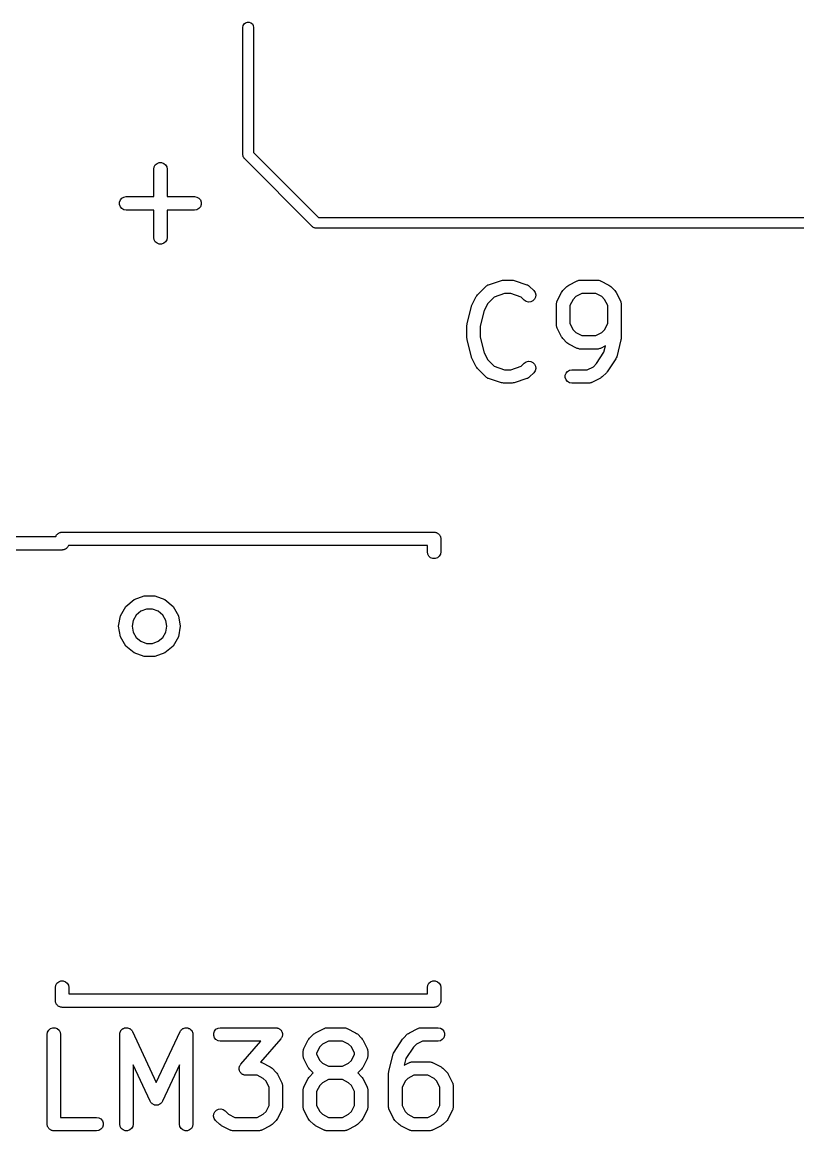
# Model space of a CAD drawing. Extents: x 10 to 287, y -200 to -10.
# Drawn here: x 147.85 to 156.5, y -128.74 to -116.38 of the extents above; entities that cross this region are included whole.
import ezdxf

# ---------------------------------------------------------------- set-up
doc = ezdxf.new("R2010")
doc.units = 0
doc.header["$MEASUREMENT"] = 0
doc.layers.add('BLACK', color=7, linetype='CONTINUOUS')

msp = doc.modelspace()

# ---------------------------------------------------------------- linework, layer by layer
at = {"layer": 'Black'}
for p, q in [((150.31, -116.436), (150.314, -116.415)), ((150.31, -117.856), (150.31, -116.436)), ((150.314, -116.415), (150.324, -116.397)), ((150.324, -116.397), (150.34, -116.384)), ((150.34, -116.384), (150.36, -116.377)), ((150.36, -116.377), (150.38, -116.377)), ((150.38, -116.377), (150.4, -116.384)), ((150.4, -116.384), (150.416, -116.397)), ((150.416, -116.397), (150.426, -116.415)), ((150.426, -116.415), (150.43, -116.436)), ((150.43, -116.436), (150.43, -117.831)), ((149.333, -117.968), (149.353, -117.952)), ((149.353, -117.952), (149.377, -117.943)), ((149.377, -117.943), (149.403, -117.943)), ((149.403, -117.943), (149.428, -117.952)), ((149.428, -117.952), (149.447, -117.968)), ((150.31, -117.859), (150.31, -117.856)), ((150.31, -117.861), (150.31, -117.859)), ((150.312, -117.869), (150.31, -117.861)), ((150.314, -117.877), (150.312, -117.869)), ((150.315, -117.879), (150.314, -117.877)), ((150.316, -117.881), (150.315, -117.879)), ((150.32, -117.888), (150.316, -117.881)), ((150.324, -117.895), (150.32, -117.888)), ((150.326, -117.896), (150.324, -117.895)), ((150.328, -117.898), (150.326, -117.896)), ((151.088, -118.658), (150.328, -117.898)), ((150.43, -117.831), (151.155, -118.556)), ((149.315, -118.016), (149.32, -117.991)), ((149.315, -118.322), (149.315, -118.016)), ((149.32, -117.991), (149.333, -117.968)), ((149.447, -117.968), (149.46, -117.991)), ((149.46, -117.991), (149.465, -118.016)), ((149.465, -118.016), (149.465, -118.322)), ((148.983, -118.327), (149.009, -118.322)), ((149.009, -118.322), (149.315, -118.322)), ((149.465, -118.322), (149.771, -118.322)), ((149.771, -118.322), (149.797, -118.327)), ((148.935, -118.384), (148.944, -118.36)), ((148.935, -118.41), (148.935, -118.384)), ((148.944, -118.435), (148.935, -118.41)), ((148.944, -118.36), (148.961, -118.34)), ((148.961, -118.455), (148.944, -118.435)), ((148.961, -118.34), (148.983, -118.327)), ((149.797, -118.327), (149.819, -118.34)), ((149.819, -118.34), (149.836, -118.36)), ((149.836, -118.435), (149.819, -118.455)), ((149.836, -118.36), (149.845, -118.384)), ((149.845, -118.41), (149.836, -118.435)), ((149.845, -118.384), (149.845, -118.41)), ((148.983, -118.468), (148.961, -118.455)), ((149.009, -118.472), (148.983, -118.468)), ((149.315, -118.472), (149.009, -118.472)), ((149.315, -118.778), (149.315, -118.472)), ((149.771, -118.472), (149.465, -118.472)), ((149.465, -118.472), (149.465, -118.778)), ((149.797, -118.468), (149.771, -118.472)), ((149.819, -118.455), (149.797, -118.468)), ((151.155, -118.556), (156.91, -118.556)), ((151.09, -118.66), (151.088, -118.658)), ((151.091, -118.662), (151.09, -118.66)), ((151.098, -118.666), (151.091, -118.662)), ((151.105, -118.67), (151.098, -118.666)), ((151.107, -118.671), (151.105, -118.67)), ((151.109, -118.672), (151.107, -118.671)), ((151.117, -118.674), (151.109, -118.672)), ((151.125, -118.676), (151.117, -118.674)), ((151.127, -118.676), (151.125, -118.676)), ((151.13, -118.676), (151.127, -118.676)), ((156.97, -118.676), (151.13, -118.676)), ((149.32, -118.804), (149.315, -118.778)), ((149.333, -118.827), (149.32, -118.804)), ((149.46, -118.804), (149.447, -118.827)), ((149.465, -118.778), (149.46, -118.804)), ((149.353, -118.843), (149.333, -118.827)), ((149.377, -118.852), (149.353, -118.843)), ((149.403, -118.852), (149.377, -118.852)), ((149.428, -118.843), (149.403, -118.852)), ((149.447, -118.827), (149.428, -118.843)), ((153.036, -119.313), (153.043, -119.308)), ((153.043, -119.308), (153.047, -119.307)), ((153.047, -119.307), (153.051, -119.305)), ((153.051, -119.305), (153.194, -119.257)), ((153.194, -119.257), (153.206, -119.255)), ((153.206, -119.255), (153.218, -119.253)), ((153.218, -119.253), (153.313, -119.253)), ((153.313, -119.253), (153.325, -119.255)), ((153.325, -119.255), (153.337, -119.257)), ((153.337, -119.257), (153.479, -119.305)), ((153.479, -119.305), (153.483, -119.307)), ((153.483, -119.307), (153.487, -119.308)), ((153.487, -119.308), (153.495, -119.313)), ((153.936, -119.316), (153.946, -119.309)), ((153.946, -119.309), (154.041, -119.261)), ((154.041, -119.261), (154.045, -119.26)), ((154.045, -119.26), (154.049, -119.258)), ((154.049, -119.258), (154.058, -119.256)), ((154.058, -119.256), (154.066, -119.254)), ((154.066, -119.254), (154.071, -119.254)), ((154.071, -119.254), (154.075, -119.253)), ((154.075, -119.253), (154.265, -119.253)), ((154.265, -119.253), (154.269, -119.254)), ((154.269, -119.254), (154.274, -119.254)), ((154.274, -119.254), (154.282, -119.256)), ((154.282, -119.256), (154.291, -119.258)), ((154.291, -119.258), (154.295, -119.26)), ((154.295, -119.26), (154.299, -119.261)), ((154.299, -119.261), (154.394, -119.309)), ((154.394, -119.309), (154.404, -119.316)), ((152.912, -119.438), (152.92, -119.428)), ((152.92, -119.428), (152.926, -119.418)), ((152.926, -119.418), (153.022, -119.323)), ((153.022, -119.323), (153.025, -119.32)), ((153.025, -119.32), (153.028, -119.317)), ((153.028, -119.317), (153.036, -119.313)), ((153.23, -119.403), (153.115, -119.442)), ((153.301, -119.403), (153.23, -119.403)), ((153.415, -119.442), (153.301, -119.403)), ((153.495, -119.313), (153.502, -119.317)), ((153.502, -119.317), (153.505, -119.32)), ((153.505, -119.32), (153.509, -119.323)), ((153.509, -119.323), (153.556, -119.371)), ((153.556, -119.371), (153.571, -119.392)), ((153.571, -119.392), (153.578, -119.417)), ((153.578, -119.417), (153.576, -119.443)), ((153.817, -119.485), (153.865, -119.39)), ((153.865, -119.39), (153.872, -119.38)), ((153.872, -119.38), (153.879, -119.371)), ((153.879, -119.371), (153.926, -119.323)), ((153.926, -119.323), (153.936, -119.316)), ((154.092, -119.403), (154.024, -119.438)), ((154.248, -119.403), (154.092, -119.403)), ((154.316, -119.438), (154.248, -119.403)), ((154.404, -119.316), (154.414, -119.323)), ((154.414, -119.323), (154.461, -119.371)), ((154.461, -119.371), (154.468, -119.38)), ((154.468, -119.38), (154.475, -119.39)), ((154.475, -119.39), (154.523, -119.485)), ((152.812, -119.739), (152.859, -119.548)), ((152.859, -119.548), (152.862, -119.541)), ((152.862, -119.541), (152.865, -119.533)), ((152.865, -119.533), (152.912, -119.438)), ((153.041, -119.516), (153.003, -119.593)), ((153.115, -119.442), (153.041, -119.516)), ((153.45, -119.477), (153.415, -119.442)), ((153.472, -119.492), (153.45, -119.477)), ((153.497, -119.498), (153.472, -119.492)), ((153.523, -119.496), (153.497, -119.498)), ((153.546, -119.485), (153.523, -119.496)), ((153.565, -119.467), (153.546, -119.485)), ((153.576, -119.443), (153.565, -119.467)), ((153.809, -119.519), (153.81, -119.515)), ((153.809, -119.757), (153.809, -119.519)), ((153.81, -119.51), (153.812, -119.502)), ((153.81, -119.515), (153.81, -119.51)), ((153.812, -119.502), (153.814, -119.493)), ((153.814, -119.493), (153.816, -119.489)), ((153.816, -119.489), (153.817, -119.485)), ((153.994, -119.468), (153.959, -119.537)), ((153.959, -119.537), (153.959, -119.739)), ((154.024, -119.438), (153.994, -119.468)), ((154.346, -119.468), (154.316, -119.438)), ((154.381, -119.537), (154.346, -119.468)), ((154.381, -119.739), (154.381, -119.537)), ((154.523, -119.485), (154.524, -119.489)), ((154.524, -119.489), (154.526, -119.493)), ((154.526, -119.493), (154.528, -119.502)), ((154.528, -119.502), (154.53, -119.51)), ((154.53, -119.51), (154.53, -119.515)), ((154.53, -119.515), (154.531, -119.519)), ((154.531, -119.519), (154.531, -119.9)), ((153.003, -119.593), (152.959, -119.766)), ((152.809, -119.757), (152.811, -119.748)), ((152.809, -119.9), (152.809, -119.757)), ((152.811, -119.748), (152.812, -119.739)), ((152.959, -119.766), (152.959, -119.891)), ((153.81, -119.761), (153.809, -119.757)), ((153.81, -119.766), (153.81, -119.761)), ((153.812, -119.774), (153.81, -119.766)), ((153.814, -119.783), (153.812, -119.774)), ((153.816, -119.786), (153.814, -119.783)), ((153.817, -119.79), (153.816, -119.786)), ((153.865, -119.886), (153.817, -119.79)), ((153.959, -119.739), (153.994, -119.808)), ((154.346, -119.808), (154.381, -119.739)), ((152.811, -119.909), (152.809, -119.9)), ((152.812, -119.918), (152.811, -119.909)), ((152.859, -120.108), (152.812, -119.918)), ((152.959, -119.891), (153.003, -120.064)), ((153.872, -119.895), (153.865, -119.886)), ((153.879, -119.905), (153.872, -119.895)), ((153.926, -119.953), (153.879, -119.905)), ((153.994, -119.808), (154.024, -119.838)), ((154.024, -119.838), (154.092, -119.872)), ((154.092, -119.872), (154.248, -119.872)), ((154.248, -119.872), (154.316, -119.838)), ((154.316, -119.838), (154.346, -119.808)), ((154.528, -119.918), (154.481, -120.108)), ((154.529, -119.909), (154.528, -119.918)), ((154.531, -119.9), (154.529, -119.909)), ((153.936, -119.96), (153.926, -119.953)), ((153.946, -119.967), (153.936, -119.96)), ((154.041, -120.015), (153.946, -119.967)), ((154.045, -120.016), (154.041, -120.015)), ((154.049, -120.018), (154.045, -120.016)), ((154.058, -120.019), (154.049, -120.018)), ((154.066, -120.022), (154.058, -120.019)), ((154.071, -120.022), (154.066, -120.022)), ((154.075, -120.022), (154.071, -120.022)), ((154.265, -120.022), (154.075, -120.022)), ((154.269, -120.022), (154.265, -120.022)), ((154.274, -120.022), (154.269, -120.022)), ((154.282, -120.019), (154.274, -120.022)), ((154.291, -120.018), (154.282, -120.019)), ((154.295, -120.016), (154.291, -120.018)), ((154.299, -120.015), (154.295, -120.016)), ((154.357, -119.985), (154.299, -120.015)), ((154.338, -120.059), (154.357, -119.985)), ((152.862, -120.116), (152.859, -120.108)), ((152.865, -120.124), (152.862, -120.116)), ((152.912, -120.219), (152.865, -120.124)), ((153.003, -120.064), (153.041, -120.141)), ((153.041, -120.141), (153.115, -120.215)), ((153.45, -120.18), (153.472, -120.165)), ((153.472, -120.165), (153.497, -120.158)), ((153.497, -120.158), (153.523, -120.161)), ((153.523, -120.161), (153.546, -120.172)), ((153.546, -120.172), (153.565, -120.19)), ((154.255, -120.185), (154.338, -120.059)), ((154.47, -120.132), (154.375, -120.275)), ((154.476, -120.12), (154.47, -120.132)), ((154.481, -120.108), (154.476, -120.12)), ((152.92, -120.229), (152.912, -120.219)), ((152.926, -120.239), (152.92, -120.229)), ((153.022, -120.334), (152.926, -120.239)), ((153.115, -120.215), (153.23, -120.253)), ((153.23, -120.253), (153.301, -120.253)), ((153.301, -120.253), (153.415, -120.215)), ((153.415, -120.215), (153.45, -120.18)), ((153.556, -120.286), (153.509, -120.334)), ((153.571, -120.265), (153.556, -120.286)), ((153.565, -120.19), (153.576, -120.214)), ((153.578, -120.24), (153.571, -120.265)), ((153.576, -120.214), (153.578, -120.24)), ((153.906, -120.315), (153.915, -120.291)), ((153.915, -120.291), (153.931, -120.271)), ((153.931, -120.271), (153.954, -120.258)), ((153.954, -120.258), (153.98, -120.253)), ((153.98, -120.253), (154.152, -120.253)), ((154.152, -120.253), (154.221, -120.219)), ((154.221, -120.219), (154.255, -120.185)), ((154.366, -120.286), (154.318, -120.334)), ((154.37, -120.28), (154.366, -120.286)), ((154.375, -120.275), (154.37, -120.28)), ((153.025, -120.336), (153.022, -120.334)), ((153.028, -120.34), (153.025, -120.336)), ((153.036, -120.344), (153.028, -120.34)), ((153.043, -120.349), (153.036, -120.344)), ((153.047, -120.35), (153.043, -120.349)), ((153.051, -120.352), (153.047, -120.35)), ((153.194, -120.4), (153.051, -120.352)), ((153.206, -120.401), (153.194, -120.4)), ((153.218, -120.403), (153.206, -120.401)), ((153.313, -120.403), (153.218, -120.403)), ((153.325, -120.401), (153.313, -120.403)), ((153.337, -120.4), (153.325, -120.401)), ((153.479, -120.352), (153.337, -120.4)), ((153.483, -120.35), (153.479, -120.352)), ((153.487, -120.349), (153.483, -120.35)), ((153.495, -120.344), (153.487, -120.349)), ((153.502, -120.34), (153.495, -120.344)), ((153.505, -120.336), (153.502, -120.34)), ((153.509, -120.334), (153.505, -120.336)), ((153.906, -120.341), (153.906, -120.315)), ((153.915, -120.366), (153.906, -120.341)), ((153.931, -120.386), (153.915, -120.366)), ((153.954, -120.399), (153.931, -120.386)), ((153.98, -120.403), (153.954, -120.399)), ((154.17, -120.403), (153.98, -120.403)), ((154.174, -120.403), (154.17, -120.403)), ((154.179, -120.403), (154.174, -120.403)), ((154.187, -120.4), (154.179, -120.403)), ((154.196, -120.399), (154.187, -120.4)), ((154.199, -120.397), (154.196, -120.399)), ((154.204, -120.395), (154.199, -120.397)), ((154.299, -120.348), (154.204, -120.395)), ((154.308, -120.341), (154.299, -120.348)), ((154.318, -120.334), (154.308, -120.341)), ((146.893, -122.114), (148.222, -122.114)), ((148.222, -122.114), (148.223, -122.113)), ((148.223, -122.113), (148.226, -122.108)), ((148.226, -122.108), (148.228, -122.102)), ((148.228, -122.102), (148.232, -122.096)), ((148.232, -122.096), (148.236, -122.091)), ((148.236, -122.091), (148.241, -122.087)), ((148.241, -122.087), (148.245, -122.082)), ((148.245, -122.082), (148.25, -122.078)), ((148.25, -122.078), (148.255, -122.074)), ((148.255, -122.074), (148.262, -122.072)), ((148.262, -122.072), (148.267, -122.069)), ((148.267, -122.069), (148.274, -122.067)), ((148.274, -122.067), (148.28, -122.065)), ((148.28, -122.065), (148.287, -122.065)), ((148.287, -122.065), (148.293, -122.064)), ((148.293, -122.064), (152.443, -122.064)), ((152.443, -122.064), (152.449, -122.065)), ((152.449, -122.065), (152.456, -122.065)), ((152.456, -122.065), (152.462, -122.067)), ((152.462, -122.067), (152.469, -122.069)), ((152.469, -122.069), (152.474, -122.072)), ((152.474, -122.072), (152.481, -122.074)), ((152.481, -122.074), (152.486, -122.078)), ((152.486, -122.078), (152.491, -122.082)), ((152.491, -122.082), (152.495, -122.087)), ((152.495, -122.087), (152.5, -122.091)), ((152.5, -122.091), (152.504, -122.096)), ((152.504, -122.096), (152.508, -122.102)), ((152.508, -122.102), (152.51, -122.108)), ((152.51, -122.108), (152.513, -122.113)), ((152.513, -122.113), (152.515, -122.12)), ((152.515, -122.12), (152.517, -122.126)), ((152.517, -122.126), (152.517, -122.133)), ((152.517, -122.133), (152.518, -122.139)), ((152.518, -122.139), (152.518, -122.284)), ((148.293, -122.264), (146.893, -122.264)), ((148.299, -122.263), (148.293, -122.264)), ((148.306, -122.263), (148.299, -122.263)), ((148.312, -122.261), (148.306, -122.263)), ((148.319, -122.259), (148.312, -122.261)), ((148.324, -122.256), (148.319, -122.259)), ((148.331, -122.254), (148.324, -122.256)), ((148.336, -122.25), (148.331, -122.254)), ((148.341, -122.246), (148.336, -122.25)), ((148.345, -122.241), (148.341, -122.246)), ((148.35, -122.237), (148.345, -122.241)), ((148.354, -122.232), (148.35, -122.237)), ((148.358, -122.227), (148.354, -122.232)), ((148.36, -122.22), (148.358, -122.227)), ((148.363, -122.215), (148.36, -122.22)), ((148.364, -122.214), (148.363, -122.215)), ((152.368, -122.214), (148.364, -122.214)), ((152.368, -122.284), (152.368, -122.214)), ((152.373, -122.31), (152.368, -122.284)), ((152.386, -122.332), (152.373, -122.31)), ((152.405, -122.349), (152.386, -122.332)), ((152.43, -122.358), (152.405, -122.349)), ((152.456, -122.358), (152.43, -122.358)), ((152.481, -122.349), (152.456, -122.358)), ((152.5, -122.332), (152.481, -122.349)), ((152.513, -122.31), (152.5, -122.332)), ((152.518, -122.284), (152.513, -122.31)), ((148.945, -122.996), (149.004, -122.893)), ((149.004, -122.893), (149.096, -122.816)), ((149.096, -122.816), (149.208, -122.775)), ((149.208, -122.775), (149.328, -122.775)), ((149.328, -122.775), (149.44, -122.816)), ((149.44, -122.816), (149.532, -122.893)), ((149.532, -122.893), (149.591, -122.996)), ((148.924, -123.114), (148.945, -122.996)), ((149.119, -122.989), (149.085, -123.048)), ((149.171, -122.946), (149.119, -122.989)), ((149.234, -122.923), (149.171, -122.946)), ((149.302, -122.923), (149.234, -122.923)), ((149.365, -122.946), (149.302, -122.923)), ((149.417, -122.989), (149.365, -122.946)), ((149.451, -123.048), (149.417, -122.989)), ((149.591, -122.996), (149.612, -123.114)), ((148.945, -123.232), (148.924, -123.114)), ((149.085, -123.048), (149.074, -123.114)), ((149.074, -123.114), (149.085, -123.18)), ((149.462, -123.114), (149.451, -123.048)), ((149.451, -123.18), (149.462, -123.114)), ((149.612, -123.114), (149.591, -123.232)), ((149.004, -123.335), (148.945, -123.232)), ((149.085, -123.18), (149.119, -123.239)), ((149.119, -123.239), (149.171, -123.282)), ((149.365, -123.282), (149.417, -123.239)), ((149.417, -123.239), (149.451, -123.18)), ((149.591, -123.232), (149.532, -123.335)), ((149.096, -123.412), (149.004, -123.335)), ((149.171, -123.282), (149.234, -123.305)), ((149.234, -123.305), (149.302, -123.305)), ((149.302, -123.305), (149.365, -123.282)), ((149.532, -123.335), (149.44, -123.412)), ((149.208, -123.453), (149.096, -123.412)), ((149.328, -123.453), (149.208, -123.453)), ((149.44, -123.412), (149.328, -123.453)), ((148.223, -127.118), (148.236, -127.096)), ((148.236, -127.096), (148.255, -127.079)), ((148.255, -127.079), (148.28, -127.07)), ((148.28, -127.07), (148.306, -127.07)), ((148.306, -127.07), (148.331, -127.079)), ((148.331, -127.079), (148.35, -127.096)), ((148.35, -127.096), (148.363, -127.118)), ((152.373, -127.118), (152.386, -127.096)), ((152.386, -127.096), (152.405, -127.079)), ((152.405, -127.079), (152.43, -127.07)), ((152.43, -127.07), (152.456, -127.07)), ((152.456, -127.07), (152.481, -127.079)), ((152.481, -127.079), (152.5, -127.096)), ((152.5, -127.096), (152.513, -127.118)), ((148.218, -127.144), (148.223, -127.118)), ((148.218, -127.289), (148.218, -127.144)), ((148.363, -127.118), (148.368, -127.144)), ((148.368, -127.144), (148.368, -127.214)), ((148.368, -127.214), (152.368, -127.214)), ((152.368, -127.144), (152.373, -127.118)), ((152.368, -127.214), (152.368, -127.144)), ((152.513, -127.118), (152.518, -127.144)), ((152.518, -127.144), (152.518, -127.289)), ((148.219, -127.295), (148.218, -127.289)), ((148.219, -127.302), (148.219, -127.295)), ((148.221, -127.308), (148.219, -127.302)), ((148.223, -127.315), (148.221, -127.308)), ((148.226, -127.32), (148.223, -127.315)), ((148.228, -127.326), (148.226, -127.32)), ((148.232, -127.332), (148.228, -127.326)), ((148.236, -127.337), (148.232, -127.332)), ((148.241, -127.341), (148.236, -127.337)), ((148.245, -127.346), (148.241, -127.341)), ((148.25, -127.35), (148.245, -127.346)), ((152.491, -127.346), (152.486, -127.35)), ((152.495, -127.341), (152.491, -127.346)), ((152.5, -127.337), (152.495, -127.341)), ((152.504, -127.332), (152.5, -127.337)), ((152.508, -127.326), (152.504, -127.332)), ((152.51, -127.32), (152.508, -127.326)), ((152.513, -127.315), (152.51, -127.32)), ((152.515, -127.308), (152.513, -127.315)), ((152.517, -127.302), (152.515, -127.308)), ((152.518, -127.289), (152.517, -127.295)), ((152.517, -127.295), (152.517, -127.302)), ((148.255, -127.354), (148.25, -127.35)), ((148.262, -127.356), (148.255, -127.354)), ((148.267, -127.359), (148.262, -127.356)), ((148.274, -127.361), (148.267, -127.359)), ((148.28, -127.363), (148.274, -127.361)), ((148.287, -127.363), (148.28, -127.363)), ((148.293, -127.364), (148.287, -127.363)), ((152.443, -127.364), (148.293, -127.364)), ((152.449, -127.363), (152.443, -127.364)), ((152.456, -127.363), (152.449, -127.363)), ((152.462, -127.361), (152.456, -127.363)), ((152.469, -127.359), (152.462, -127.361)), ((152.474, -127.356), (152.469, -127.359)), ((152.481, -127.354), (152.474, -127.356)), ((152.486, -127.35), (152.481, -127.354)), ((148.164, -127.601), (148.188, -127.593)), ((148.188, -127.593), (148.214, -127.593)), ((148.214, -127.593), (148.239, -127.601)), ((148.983, -127.598), (148.991, -127.594)), ((148.991, -127.594), (148.995, -127.594)), ((148.995, -127.594), (148.998, -127.593)), ((148.998, -127.593), (149.008, -127.593)), ((149.008, -127.593), (149.017, -127.592)), ((149.017, -127.592), (149.021, -127.593)), ((149.021, -127.593), (149.024, -127.593)), ((149.024, -127.593), (149.033, -127.596)), ((149.033, -127.596), (149.043, -127.598)), ((149.646, -127.598), (149.655, -127.596)), ((149.655, -127.596), (149.665, -127.593)), ((149.665, -127.593), (149.668, -127.593)), ((149.668, -127.593), (149.671, -127.592)), ((149.671, -127.592), (149.681, -127.593)), ((149.681, -127.593), (149.691, -127.593)), ((149.691, -127.593), (149.694, -127.594)), ((149.694, -127.594), (149.697, -127.594)), ((149.697, -127.594), (149.706, -127.598)), ((150.01, -127.609), (150.033, -127.596)), ((150.033, -127.596), (150.058, -127.591)), ((150.058, -127.591), (150.678, -127.591)), ((150.678, -127.591), (150.685, -127.593)), ((150.685, -127.593), (150.692, -127.593)), ((150.692, -127.593), (150.697, -127.595)), ((150.697, -127.595), (150.703, -127.596)), ((150.703, -127.596), (150.71, -127.6)), ((151.22, -127.598), (151.223, -127.596)), ((151.223, -127.596), (151.232, -127.594)), ((151.232, -127.594), (151.24, -127.592)), ((151.24, -127.592), (151.245, -127.592)), ((151.245, -127.592), (151.249, -127.591)), ((151.249, -127.591), (151.439, -127.591)), ((151.439, -127.591), (151.444, -127.592)), ((151.444, -127.592), (151.448, -127.592)), ((151.448, -127.592), (151.456, -127.594)), ((151.456, -127.594), (151.465, -127.596)), ((151.465, -127.596), (151.469, -127.598)), ((152.267, -127.598), (152.271, -127.596)), ((152.271, -127.596), (152.28, -127.594)), ((152.28, -127.594), (152.288, -127.592)), ((152.288, -127.592), (152.292, -127.592)), ((152.292, -127.592), (152.297, -127.591)), ((152.297, -127.591), (152.487, -127.591)), ((152.487, -127.591), (152.513, -127.596)), ((152.513, -127.596), (152.535, -127.609)), ((148.126, -127.666), (148.131, -127.641)), ((148.126, -128.666), (148.126, -127.666)), ((148.131, -127.641), (148.144, -127.618)), ((148.144, -127.618), (148.164, -127.601)), ((148.239, -127.601), (148.259, -127.618)), ((148.259, -127.618), (148.272, -127.641)), ((148.272, -127.641), (148.276, -127.666)), ((148.276, -127.666), (148.276, -128.591)), ((148.936, -127.666), (148.938, -127.657)), ((148.936, -128.666), (148.936, -127.666)), ((148.938, -127.647), (148.94, -127.644)), ((148.938, -127.657), (148.938, -127.647)), ((148.94, -127.641), (148.945, -127.632)), ((148.94, -127.644), (148.94, -127.641)), ((148.945, -127.632), (148.949, -127.623)), ((148.949, -127.623), (148.952, -127.621)), ((148.952, -127.621), (148.953, -127.618)), ((148.953, -127.618), (148.961, -127.612)), ((148.961, -127.612), (148.968, -127.605)), ((148.968, -127.605), (148.971, -127.604)), ((148.971, -127.604), (148.973, -127.601)), ((148.973, -127.601), (148.983, -127.598)), ((149.043, -127.598), (149.045, -127.6)), ((149.045, -127.6), (149.048, -127.601)), ((149.048, -127.601), (149.056, -127.608)), ((149.056, -127.608), (149.064, -127.613)), ((149.064, -127.613), (149.066, -127.616)), ((149.066, -127.616), (149.068, -127.618)), ((149.068, -127.618), (149.073, -127.627)), ((149.073, -127.627), (149.079, -127.635)), ((149.079, -127.635), (149.344, -128.203)), ((149.344, -128.203), (149.61, -127.635)), ((149.61, -127.635), (149.615, -127.627)), ((149.615, -127.627), (149.62, -127.618)), ((149.62, -127.618), (149.623, -127.616)), ((149.623, -127.616), (149.625, -127.613)), ((149.625, -127.613), (149.633, -127.608)), ((149.633, -127.608), (149.64, -127.601)), ((149.64, -127.601), (149.643, -127.6)), ((149.643, -127.6), (149.646, -127.598)), ((149.706, -127.598), (149.715, -127.601)), ((149.715, -127.601), (149.718, -127.604)), ((149.718, -127.604), (149.721, -127.605)), ((149.721, -127.605), (149.727, -127.612)), ((149.727, -127.612), (149.735, -127.618)), ((149.735, -127.618), (149.737, -127.621)), ((149.737, -127.621), (149.739, -127.623)), ((149.739, -127.623), (149.743, -127.632)), ((149.743, -127.632), (149.748, -127.641)), ((149.748, -127.641), (149.749, -127.644)), ((149.749, -127.644), (149.75, -127.647)), ((149.75, -127.647), (149.751, -127.657)), ((149.751, -127.657), (149.753, -127.666)), ((149.753, -127.666), (149.753, -128.666)), ((149.985, -127.653), (149.994, -127.629)), ((149.985, -127.679), (149.985, -127.653)), ((149.994, -127.704), (149.985, -127.679)), ((149.994, -127.629), (150.01, -127.609)), ((150.01, -127.724), (149.994, -127.704)), ((150.734, -127.716), (150.506, -127.976)), ((150.71, -127.6), (150.716, -127.602)), ((150.716, -127.602), (150.721, -127.606)), ((150.721, -127.606), (150.726, -127.609)), ((150.726, -127.609), (150.73, -127.615)), ((150.73, -127.615), (150.736, -127.619)), ((150.738, -127.709), (150.734, -127.716)), ((150.736, -127.619), (150.739, -127.624)), ((150.742, -127.704), (150.738, -127.709)), ((150.739, -127.624), (150.742, -127.629)), ((150.742, -127.629), (150.745, -127.636)), ((150.744, -127.698), (150.742, -127.704)), ((150.747, -127.693), (150.744, -127.698)), ((150.745, -127.636), (150.749, -127.642)), ((150.749, -127.686), (150.747, -127.693)), ((150.749, -127.642), (150.749, -127.648)), ((150.749, -127.648), (150.751, -127.653)), ((150.751, -127.679), (150.749, -127.686)), ((150.751, -127.653), (150.751, -127.661)), ((150.751, -127.661), (150.753, -127.668)), ((150.753, -127.668), (150.751, -127.674)), ((150.751, -127.674), (150.751, -127.679)), ((151.039, -127.728), (151.046, -127.718)), ((151.046, -127.718), (151.053, -127.709)), ((151.053, -127.709), (151.101, -127.661)), ((151.101, -127.661), (151.111, -127.654)), ((151.111, -127.654), (151.12, -127.647)), ((151.12, -127.647), (151.215, -127.599)), ((151.215, -127.599), (151.22, -127.598)), ((151.469, -127.598), (151.473, -127.599)), ((151.473, -127.599), (151.568, -127.647)), ((151.568, -127.647), (151.578, -127.654)), ((151.578, -127.654), (151.588, -127.661)), ((151.588, -127.661), (151.635, -127.709)), ((151.635, -127.709), (151.642, -127.718)), ((151.642, -127.718), (151.649, -127.728)), ((151.996, -127.863), (152.091, -127.72)), ((152.091, -127.72), (152.096, -127.715)), ((152.096, -127.715), (152.101, -127.709)), ((152.101, -127.709), (152.148, -127.661)), ((152.148, -127.661), (152.158, -127.654)), ((152.158, -127.654), (152.168, -127.647)), ((152.168, -127.647), (152.263, -127.599)), ((152.263, -127.599), (152.267, -127.598)), ((152.535, -127.609), (152.552, -127.629)), ((152.552, -127.704), (152.535, -127.724)), ((152.552, -127.629), (152.561, -127.653)), ((152.561, -127.679), (152.552, -127.704)), ((152.561, -127.653), (152.561, -127.679)), ((150.033, -127.737), (150.01, -127.724)), ((150.058, -127.741), (150.033, -127.737)), ((150.512, -127.741), (150.058, -127.741)), ((150.288, -127.998), (150.512, -127.741)), ((150.984, -127.848), (150.986, -127.84)), ((150.986, -127.84), (150.988, -127.831)), ((150.988, -127.831), (150.99, -127.827)), ((150.99, -127.827), (150.991, -127.823)), ((150.991, -127.823), (151.039, -127.728)), ((151.168, -127.806), (151.133, -127.875)), ((151.198, -127.776), (151.168, -127.806)), ((151.267, -127.741), (151.198, -127.776)), ((151.422, -127.741), (151.267, -127.741)), ((151.49, -127.776), (151.422, -127.741)), ((151.521, -127.806), (151.49, -127.776)), ((151.555, -127.875), (151.521, -127.806)), ((151.649, -127.728), (151.697, -127.823)), ((151.697, -127.823), (151.698, -127.827)), ((151.698, -127.827), (151.7, -127.831)), ((151.7, -127.831), (151.702, -127.84)), ((151.702, -127.84), (151.704, -127.848)), ((152.212, -127.809), (152.128, -127.935)), ((152.246, -127.776), (152.212, -127.809)), ((152.314, -127.741), (152.246, -127.776)), ((152.487, -127.741), (152.314, -127.741)), ((152.513, -127.737), (152.487, -127.741)), ((152.535, -127.724), (152.513, -127.737)), ((150.983, -127.857), (150.984, -127.853)), ((150.983, -127.904), (150.983, -127.857)), ((150.984, -127.909), (150.983, -127.904)), ((150.984, -127.853), (150.984, -127.848)), ((150.984, -127.913), (150.984, -127.909)), ((150.986, -127.921), (150.984, -127.913)), ((150.988, -127.93), (150.986, -127.921)), ((150.99, -127.934), (150.988, -127.93)), ((150.991, -127.938), (150.99, -127.934)), ((151.039, -128.033), (150.991, -127.938)), ((151.133, -127.875), (151.133, -127.887)), ((151.133, -127.887), (151.168, -127.955)), ((151.168, -127.955), (151.198, -127.986)), ((151.49, -127.986), (151.521, -127.955)), ((151.521, -127.955), (151.555, -127.887)), ((151.555, -127.887), (151.555, -127.875)), ((151.697, -127.938), (151.649, -128.033)), ((151.698, -127.934), (151.697, -127.938)), ((151.7, -127.93), (151.698, -127.934)), ((151.702, -127.921), (151.7, -127.93)), ((151.704, -127.913), (151.702, -127.921)), ((151.704, -127.848), (151.704, -127.853)), ((151.704, -127.853), (151.705, -127.857)), ((151.705, -127.904), (151.704, -127.909)), ((151.704, -127.909), (151.704, -127.913)), ((151.705, -127.857), (151.705, -127.904)), ((151.938, -128.077), (151.986, -127.886)), ((151.986, -127.886), (151.991, -127.875)), ((151.991, -127.875), (151.996, -127.863)), ((152.128, -127.935), (152.11, -128.009)), ((149.276, -128.412), (149.086, -128.004)), ((149.086, -128.004), (149.086, -128.666)), ((149.603, -128.004), (149.412, -128.412)), ((149.603, -128.666), (149.603, -128.004)), ((150.269, -128.046), (150.27, -128.04)), ((150.27, -128.053), (150.269, -128.046)), ((150.27, -128.034), (150.273, -128.027)), ((150.27, -128.04), (150.27, -128.034)), ((150.27, -128.06), (150.27, -128.053)), ((150.272, -128.066), (150.27, -128.06)), ((150.273, -128.072), (150.272, -128.066)), ((150.273, -128.027), (150.274, -128.02)), ((150.277, -128.078), (150.273, -128.072)), ((150.274, -128.02), (150.277, -128.015)), ((150.277, -128.015), (150.279, -128.01)), ((150.279, -128.085), (150.277, -128.078)), ((150.279, -128.01), (150.284, -128.004)), ((150.283, -128.089), (150.279, -128.085)), ((150.286, -128.094), (150.283, -128.089)), ((150.284, -128.004), (150.288, -127.998)), ((150.506, -127.976), (150.513, -127.977)), ((150.513, -127.977), (150.516, -127.979)), ((150.516, -127.979), (150.521, -127.98)), ((150.521, -127.98), (150.616, -128.028)), ((150.616, -128.028), (150.625, -128.035)), ((150.625, -128.035), (150.635, -128.042)), ((150.635, -128.042), (150.683, -128.09)), ((150.683, -128.09), (150.69, -128.099)), ((151.046, -128.043), (151.039, -128.033)), ((151.053, -128.053), (151.046, -128.043)), ((151.095, -128.095), (151.053, -128.053)), ((151.198, -127.986), (151.267, -128.02)), ((151.267, -128.02), (151.422, -128.02)), ((151.422, -128.02), (151.49, -127.986)), ((151.635, -128.053), (151.593, -128.095)), ((151.642, -128.043), (151.635, -128.053)), ((151.649, -128.033), (151.642, -128.043)), ((151.936, -128.095), (151.937, -128.086)), ((151.937, -128.086), (151.938, -128.077)), ((152.11, -128.009), (152.168, -127.98)), ((152.168, -127.98), (152.172, -127.979)), ((152.172, -127.979), (152.176, -127.977)), ((152.176, -127.977), (152.184, -127.975)), ((152.184, -127.975), (152.193, -127.973)), ((152.193, -127.973), (152.197, -127.973)), ((152.197, -127.973), (152.201, -127.972)), ((152.201, -127.972), (152.392, -127.972)), ((152.392, -127.972), (152.396, -127.973)), ((152.396, -127.973), (152.4, -127.973)), ((152.4, -127.973), (152.409, -127.975)), ((152.409, -127.975), (152.417, -127.977)), ((152.417, -127.977), (152.421, -127.979)), ((152.421, -127.979), (152.425, -127.98)), ((152.425, -127.98), (152.521, -128.028)), ((152.521, -128.028), (152.53, -128.035)), ((152.53, -128.035), (152.54, -128.042)), ((152.54, -128.042), (152.588, -128.09)), ((152.588, -128.09), (152.595, -128.099)), ((150.291, -128.099), (150.286, -128.094)), ((150.296, -128.105), (150.291, -128.099)), ((150.301, -128.108), (150.296, -128.105)), ((150.305, -128.111), (150.301, -128.108)), ((150.312, -128.114), (150.305, -128.111)), ((150.319, -128.118), (150.312, -128.114)), ((150.324, -128.119), (150.319, -128.118)), ((150.33, -128.121), (150.324, -128.119)), ((150.337, -128.121), (150.33, -128.121)), ((150.344, -128.122), (150.337, -128.121)), ((150.469, -128.122), (150.344, -128.122)), ((150.538, -128.157), (150.469, -128.122)), ((150.568, -128.187), (150.538, -128.157)), ((150.603, -128.256), (150.568, -128.187)), ((150.69, -128.099), (150.697, -128.109)), ((150.697, -128.109), (150.745, -128.204)), ((150.745, -128.204), (150.746, -128.208)), ((150.746, -128.208), (150.748, -128.212)), ((150.748, -128.212), (150.75, -128.221)), ((150.991, -128.252), (151.039, -128.157)), ((151.039, -128.157), (151.046, -128.147)), ((151.046, -128.147), (151.053, -128.137)), ((151.053, -128.137), (151.095, -128.095)), ((151.198, -128.204), (151.168, -128.235)), ((151.267, -128.17), (151.198, -128.204)), ((151.422, -128.17), (151.267, -128.17)), ((151.49, -128.204), (151.422, -128.17)), ((151.521, -128.235), (151.49, -128.204)), ((151.593, -128.095), (151.635, -128.137)), ((151.635, -128.137), (151.642, -128.147)), ((151.642, -128.147), (151.649, -128.157)), ((151.649, -128.157), (151.697, -128.252)), ((151.936, -128.476), (151.936, -128.095)), ((152.12, -128.187), (152.086, -128.256)), ((152.151, -128.157), (152.12, -128.187)), ((152.219, -128.122), (152.151, -128.157)), ((152.374, -128.122), (152.219, -128.122)), ((152.443, -128.157), (152.374, -128.122)), ((152.473, -128.187), (152.443, -128.157)), ((152.507, -128.256), (152.473, -128.187)), ((152.595, -128.099), (152.602, -128.109)), ((152.602, -128.109), (152.649, -128.204)), ((152.649, -128.204), (152.651, -128.208)), ((152.651, -128.208), (152.653, -128.212)), ((152.653, -128.212), (152.654, -128.221)), ((150.603, -128.458), (150.603, -128.256)), ((150.75, -128.221), (150.752, -128.229)), ((150.752, -128.229), (150.752, -128.234)), ((150.752, -128.234), (150.753, -128.238)), ((150.753, -128.238), (150.753, -128.476)), ((150.983, -128.285), (150.984, -128.281)), ((150.983, -128.476), (150.983, -128.285)), ((150.984, -128.277), (150.986, -128.268)), ((150.984, -128.281), (150.984, -128.277)), ((150.986, -128.268), (150.988, -128.26)), ((150.988, -128.26), (150.99, -128.256)), ((150.99, -128.256), (150.991, -128.252)), ((151.168, -128.235), (151.133, -128.303)), ((151.133, -128.303), (151.133, -128.458)), ((151.555, -128.303), (151.521, -128.235)), ((151.555, -128.458), (151.555, -128.303)), ((151.697, -128.252), (151.698, -128.256)), ((151.698, -128.256), (151.7, -128.26)), ((151.7, -128.26), (151.702, -128.268)), ((151.702, -128.268), (151.704, -128.277)), ((151.704, -128.277), (151.704, -128.281)), ((151.704, -128.281), (151.705, -128.285)), ((151.705, -128.285), (151.705, -128.476)), ((152.086, -128.256), (152.086, -128.458)), ((152.507, -128.458), (152.507, -128.256)), ((152.654, -128.221), (152.657, -128.229)), ((152.657, -128.229), (152.657, -128.234)), ((152.657, -128.234), (152.657, -128.238)), ((152.657, -128.238), (152.657, -128.476)), ((149.28, -128.418), (149.276, -128.412)), ((149.283, -128.424), (149.28, -128.418)), ((149.287, -128.428), (149.283, -128.424)), ((149.291, -128.434), (149.287, -128.428)), ((149.297, -128.437), (149.291, -128.434)), ((149.301, -128.442), (149.297, -128.437)), ((149.307, -128.445), (149.301, -128.442)), ((149.313, -128.449), (149.307, -128.445)), ((149.319, -128.45), (149.313, -128.449)), ((149.325, -128.453), (149.319, -128.45)), ((149.331, -128.454), (149.325, -128.453)), ((149.338, -128.455), (149.331, -128.454)), ((149.344, -128.455), (149.338, -128.455)), ((149.351, -128.455), (149.344, -128.455)), ((149.357, -128.454), (149.351, -128.455)), ((149.364, -128.453), (149.357, -128.454)), ((149.37, -128.45), (149.364, -128.453)), ((149.376, -128.449), (149.37, -128.45)), ((149.381, -128.445), (149.376, -128.449)), ((149.387, -128.442), (149.381, -128.445)), ((149.392, -128.437), (149.387, -128.442)), ((149.397, -128.434), (149.392, -128.437)), ((149.401, -128.428), (149.397, -128.434)), ((149.406, -128.424), (149.401, -128.428)), ((149.408, -128.418), (149.406, -128.424)), ((149.412, -128.412), (149.408, -128.418)), ((150.568, -128.527), (150.603, -128.458)), ((151.133, -128.458), (151.168, -128.527)), ((151.521, -128.527), (151.555, -128.458)), ((152.086, -128.458), (152.12, -128.527)), ((152.473, -128.527), (152.507, -128.458)), ((149.984, -128.578), (149.986, -128.552)), ((149.991, -128.603), (149.984, -128.578)), ((149.986, -128.552), (149.997, -128.528)), ((149.997, -128.528), (150.015, -128.51)), ((150.015, -128.51), (150.039, -128.499)), ((150.039, -128.499), (150.065, -128.496)), ((150.065, -128.496), (150.09, -128.503)), ((150.09, -128.503), (150.112, -128.518)), ((150.112, -128.518), (150.151, -128.557)), ((150.151, -128.557), (150.219, -128.591)), ((150.469, -128.591), (150.538, -128.557)), ((150.538, -128.557), (150.568, -128.527)), ((150.745, -128.509), (150.697, -128.605)), ((150.746, -128.505), (150.745, -128.509)), ((150.748, -128.502), (150.746, -128.505)), ((150.75, -128.493), (150.748, -128.502)), ((150.752, -128.484), (150.75, -128.493)), ((150.753, -128.476), (150.752, -128.48)), ((150.752, -128.48), (150.752, -128.484)), ((150.984, -128.48), (150.983, -128.476)), ((150.984, -128.484), (150.984, -128.48)), ((150.986, -128.493), (150.984, -128.484)), ((150.988, -128.502), (150.986, -128.493)), ((150.99, -128.505), (150.988, -128.502)), ((150.991, -128.509), (150.99, -128.505)), ((151.039, -128.605), (150.991, -128.509)), ((151.168, -128.527), (151.198, -128.557)), ((151.198, -128.557), (151.267, -128.591)), ((151.422, -128.591), (151.49, -128.557)), ((151.49, -128.557), (151.521, -128.527)), ((151.697, -128.509), (151.649, -128.605)), ((151.698, -128.505), (151.697, -128.509)), ((151.7, -128.502), (151.698, -128.505)), ((151.702, -128.493), (151.7, -128.502)), ((151.704, -128.484), (151.702, -128.493)), ((151.705, -128.476), (151.704, -128.48)), ((151.704, -128.48), (151.704, -128.484)), ((151.937, -128.48), (151.936, -128.476)), ((151.936, -128.484), (151.937, -128.48)), ((151.939, -128.493), (151.936, -128.484)), ((151.94, -128.502), (151.939, -128.493)), ((151.943, -128.505), (151.94, -128.502)), ((151.944, -128.509), (151.943, -128.505)), ((151.991, -128.605), (151.944, -128.509)), ((152.12, -128.527), (152.151, -128.557)), ((152.151, -128.557), (152.219, -128.591)), ((152.374, -128.591), (152.443, -128.557)), ((152.443, -128.557), (152.473, -128.527)), ((152.649, -128.509), (152.602, -128.605)), ((152.651, -128.505), (152.649, -128.509)), ((152.653, -128.502), (152.651, -128.505)), ((152.654, -128.493), (152.653, -128.502)), ((152.657, -128.484), (152.654, -128.493)), ((152.657, -128.476), (152.657, -128.48)), ((152.657, -128.48), (152.657, -128.484)), ((148.127, -128.673), (148.126, -128.666)), ((148.127, -128.679), (148.127, -128.673)), ((148.13, -128.686), (148.127, -128.679)), ((148.131, -128.692), (148.13, -128.686)), ((148.134, -128.698), (148.131, -128.692)), ((148.136, -128.704), (148.134, -128.698)), ((148.141, -128.709), (148.136, -128.704)), ((148.144, -128.715), (148.141, -128.709)), ((148.276, -128.591), (148.678, -128.591)), ((148.678, -128.591), (148.703, -128.596)), ((148.703, -128.596), (148.726, -128.609)), ((148.726, -128.609), (148.742, -128.629)), ((148.742, -128.704), (148.726, -128.724)), ((148.742, -128.629), (148.751, -128.653)), ((148.751, -128.679), (148.742, -128.704)), ((148.751, -128.653), (148.751, -128.679)), ((148.94, -128.692), (148.936, -128.666)), ((148.953, -128.715), (148.94, -128.692)), ((149.081, -128.692), (149.068, -128.715)), ((149.086, -128.666), (149.081, -128.692)), ((149.607, -128.692), (149.603, -128.666)), ((149.62, -128.715), (149.607, -128.692)), ((149.748, -128.692), (149.735, -128.715)), ((149.753, -128.666), (149.748, -128.692)), ((150.005, -128.624), (149.991, -128.603)), ((150.053, -128.672), (150.005, -128.624)), ((150.063, -128.679), (150.053, -128.672)), ((150.073, -128.686), (150.063, -128.679)), ((150.168, -128.733), (150.073, -128.686)), ((150.219, -128.591), (150.469, -128.591)), ((150.616, -128.686), (150.521, -128.733)), ((150.625, -128.679), (150.616, -128.686)), ((150.635, -128.672), (150.625, -128.679)), ((150.683, -128.624), (150.635, -128.672)), ((150.69, -128.614), (150.683, -128.624)), ((150.697, -128.605), (150.69, -128.614)), ((151.046, -128.614), (151.039, -128.605)), ((151.053, -128.624), (151.046, -128.614)), ((151.101, -128.672), (151.053, -128.624)), ((151.111, -128.679), (151.101, -128.672)), ((151.12, -128.686), (151.111, -128.679)), ((151.215, -128.733), (151.12, -128.686)), ((151.267, -128.591), (151.422, -128.591)), ((151.568, -128.686), (151.473, -128.733)), ((151.578, -128.679), (151.568, -128.686)), ((151.588, -128.672), (151.578, -128.679)), ((151.635, -128.624), (151.588, -128.672)), ((151.642, -128.614), (151.635, -128.624)), ((151.649, -128.605), (151.642, -128.614)), ((151.999, -128.614), (151.991, -128.605)), ((152.005, -128.624), (151.999, -128.614)), ((152.053, -128.672), (152.005, -128.624)), ((152.063, -128.679), (152.053, -128.672)), ((152.073, -128.686), (152.063, -128.679)), ((152.168, -128.733), (152.073, -128.686)), ((152.219, -128.591), (152.374, -128.591)), ((152.521, -128.686), (152.425, -128.733)), ((152.53, -128.679), (152.521, -128.686)), ((152.54, -128.672), (152.53, -128.679)), ((152.588, -128.624), (152.54, -128.672)), ((152.595, -128.614), (152.588, -128.624)), ((152.602, -128.605), (152.595, -128.614)), ((148.149, -128.719), (148.144, -128.715)), ((148.153, -128.724), (148.149, -128.719)), ((148.159, -128.727), (148.153, -128.724)), ((148.164, -128.731), (148.159, -128.727)), ((148.17, -128.734), (148.164, -128.731)), ((148.176, -128.737), (148.17, -128.734)), ((148.182, -128.738), (148.176, -128.737)), ((148.188, -128.74), (148.182, -128.738)), ((148.195, -128.74), (148.188, -128.74)), ((148.201, -128.741), (148.195, -128.74)), ((148.678, -128.741), (148.201, -128.741)), ((148.703, -128.737), (148.678, -128.741)), ((148.726, -128.724), (148.703, -128.737)), ((148.973, -128.731), (148.953, -128.715)), ((148.998, -128.74), (148.973, -128.731)), ((149.024, -128.74), (148.998, -128.74)), ((149.048, -128.731), (149.024, -128.74)), ((149.068, -128.715), (149.048, -128.731)), ((149.64, -128.731), (149.62, -128.715)), ((149.665, -128.74), (149.64, -128.731)), ((149.691, -128.74), (149.665, -128.74)), ((149.715, -128.731), (149.691, -128.74)), ((149.735, -128.715), (149.715, -128.731)), ((150.172, -128.735), (150.168, -128.733)), ((150.176, -128.737), (150.172, -128.735)), ((150.184, -128.738), (150.176, -128.737)), ((150.193, -128.741), (150.184, -128.738)), ((150.197, -128.741), (150.193, -128.741)), ((150.201, -128.741), (150.197, -128.741)), ((150.487, -128.741), (150.201, -128.741)), ((150.491, -128.741), (150.487, -128.741)), ((150.496, -128.741), (150.491, -128.741)), ((150.504, -128.738), (150.496, -128.741)), ((150.513, -128.737), (150.504, -128.738)), ((150.516, -128.735), (150.513, -128.737)), ((150.521, -128.733), (150.516, -128.735)), ((151.22, -128.735), (151.215, -128.733)), ((151.223, -128.737), (151.22, -128.735)), ((151.232, -128.738), (151.223, -128.737)), ((151.24, -128.741), (151.232, -128.738)), ((151.245, -128.741), (151.24, -128.741)), ((151.249, -128.741), (151.245, -128.741)), ((151.439, -128.741), (151.249, -128.741)), ((151.444, -128.741), (151.439, -128.741)), ((151.448, -128.741), (151.444, -128.741)), ((151.456, -128.738), (151.448, -128.741)), ((151.465, -128.737), (151.456, -128.738)), ((151.469, -128.735), (151.465, -128.737)), ((151.473, -128.733), (151.469, -128.735)), ((152.172, -128.735), (152.168, -128.733)), ((152.176, -128.737), (152.172, -128.735)), ((152.184, -128.738), (152.176, -128.737)), ((152.193, -128.741), (152.184, -128.738)), ((152.197, -128.741), (152.193, -128.741)), ((152.201, -128.741), (152.197, -128.741)), ((152.392, -128.741), (152.201, -128.741)), ((152.396, -128.741), (152.392, -128.741)), ((152.4, -128.741), (152.396, -128.741)), ((152.409, -128.738), (152.4, -128.741)), ((152.417, -128.737), (152.409, -128.738)), ((152.421, -128.735), (152.417, -128.737)), ((152.425, -128.733), (152.421, -128.735))]:
    msp.add_line(p, q, dxfattribs=at)

doc.saveas('drawing.dxf')
